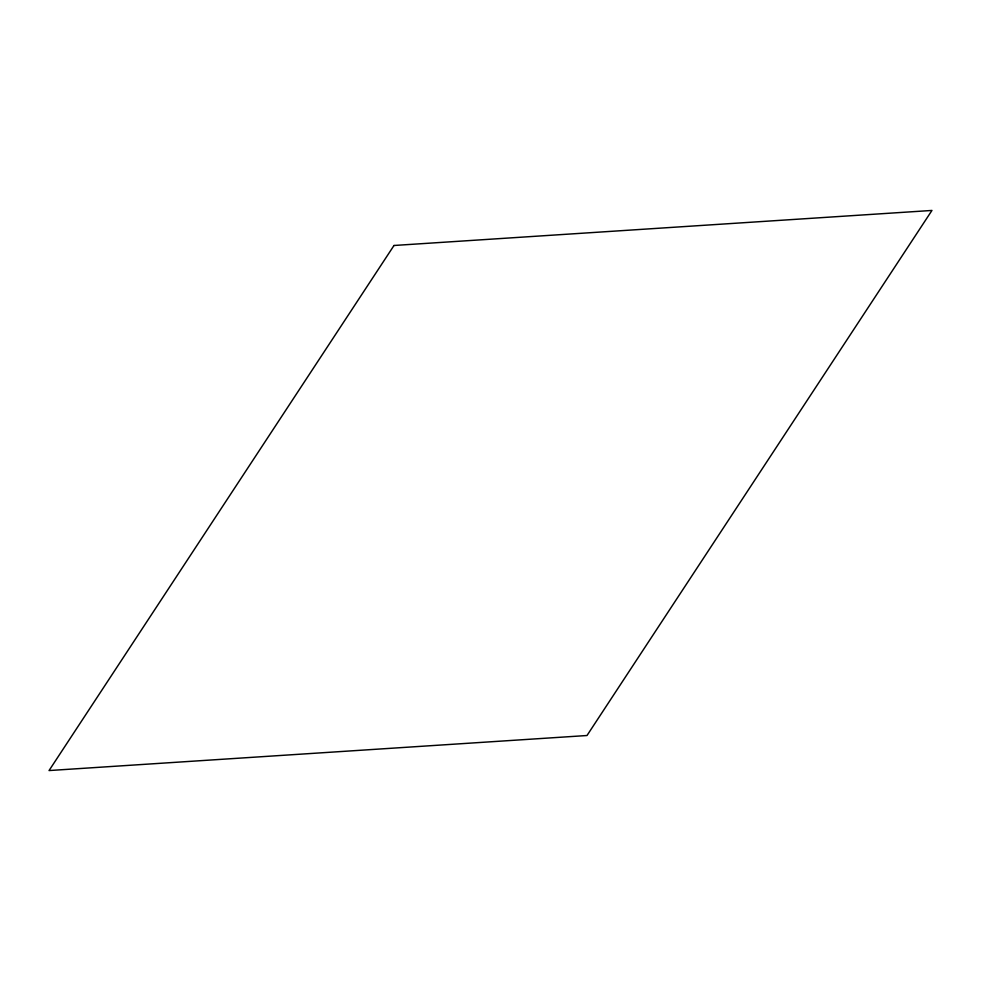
<?xml version="1.0" encoding="UTF-8"?>
<svg xmlns="http://www.w3.org/2000/svg" width="981" height="981" viewBox="0 0 981 981"><rect width="100%" height="100%" fill="white"/><g stroke="black" fill="none" stroke-linecap="round" stroke-linejoin="round"><path stroke-width="1.47" d="M394.006 245.483L49.05 770.551L586.994 735.517L931.95 210.449L394.006 245.483"/></g></svg>
